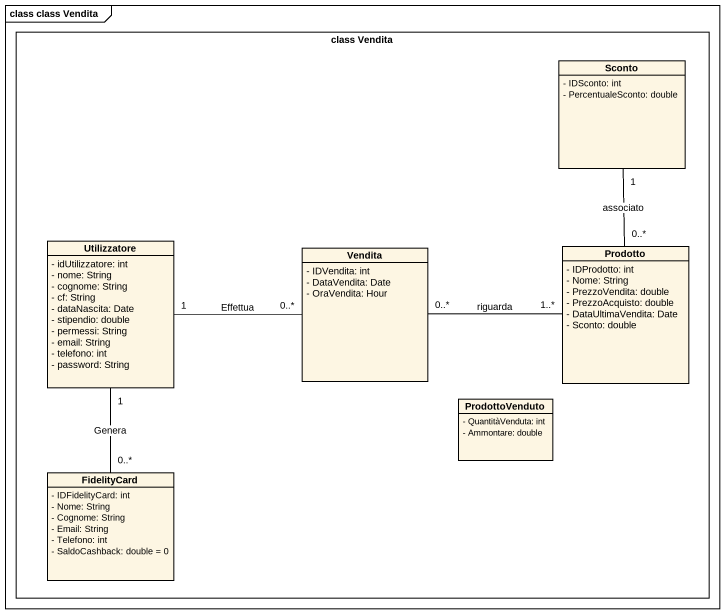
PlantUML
@startuml
mainframe class class Vendita
hide circle
hide empty members
skinparam classAttributeIconSize 0
rectangle "class Vendita" as class_Vendita {
  class Sconto {
    - IDSconto: int
    - PercentualeSconto: double
  }
  class Utilizzatore {
    - idUtilizzatore: int
    - nome: String
    - cognome: String
    - cf: String
    - dataNascita: Date
    - stipendio: double
    - permessi: String
    - email: String
    - telefono: int
    - password: String
  }
  class Vendita {
    - IDVendita: int
    - DataVendita: Date
    - OraVendita: Hour
  }
  class Prodotto {
    - IDProdotto: int
    - Nome: String
    - PrezzoVendita: double
    - PrezzoAcquisto: double
    - DataUltimaVendita: Date
    - Sconto: double
  }
  class ProdottoVenduto {
    - QuantitàVenduta: int
    - Ammontare: double
  }
  class FidelityCard {
    - IDFidelityCard: int
    - Nome: String
    - Cognome: String
    - Email: String
    - Telefono: int
    - SaldoCashback: double = 0
  }
}
Sconto "1" -- "0..*" Prodotto : associato
Utilizzatore "1" -right- "0..*" Vendita : Effettua
Utilizzatore "1" -- "0..*" FidelityCard : Genera
Vendita "0..*" -right- "1..*" Prodotto : riguarda
@enduml
